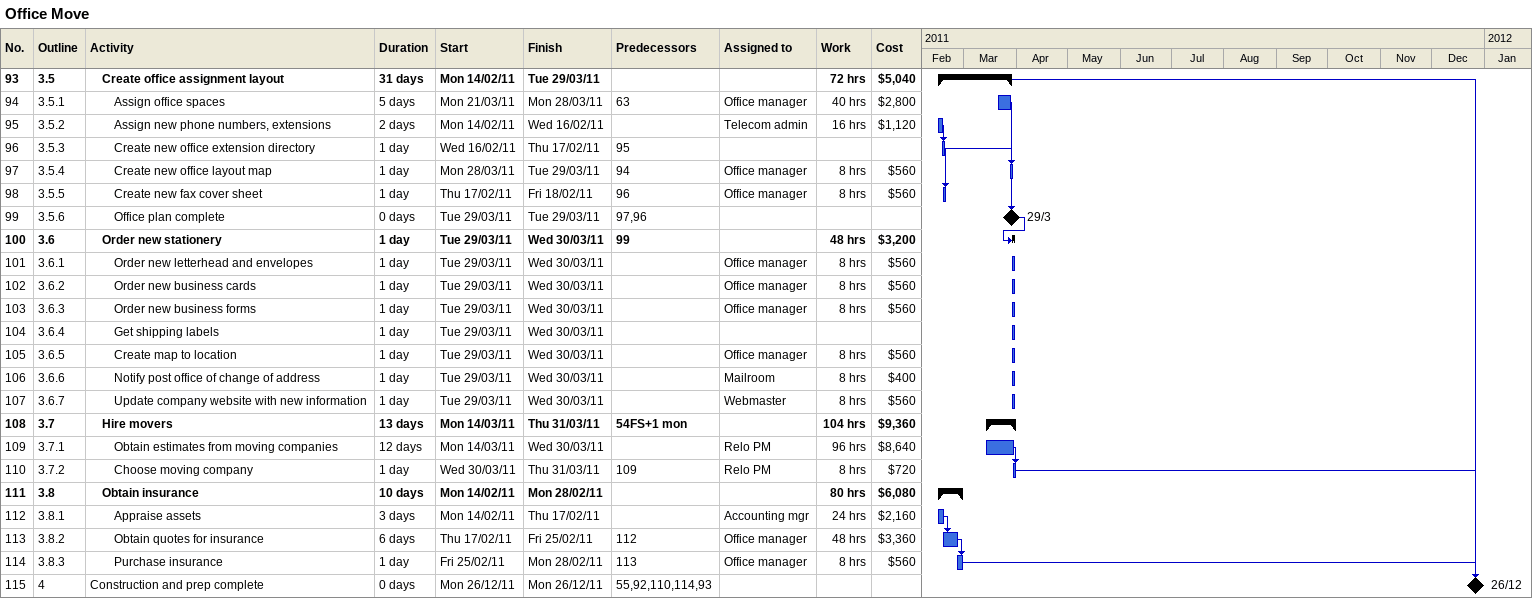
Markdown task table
Office Move

| ID | WBS | Task | Duration | Start | Finish | Predecessors | Resources | Work (h) | Cost ($) |
|---|---|---|---|---|---|---|---|---|---|
| 93 | 3.5 | **Create office assignment layout** | 31d | 2011-02-14 | 2011-03-29 |  |  | 72 | 5040 |
| 94 | 3.5.1 | Assign office spaces | 5d | 2011-03-21 | 2011-03-28 | 63 | Office manager | 40 | 2800 |
| 95 | 3.5.2 | Assign new phone numbers, extensions | 2d | 2011-02-14 | 2011-02-16 |  | Telecom admin | 16 | 1120 |
| 96 | 3.5.3 | Create new office extension directory | 1d | 2011-02-16 | 2011-02-17 | 95 |  |  |  |
| 97 | 3.5.4 | Create new office layout map | 1d | 2011-03-28 | 2011-03-29 | 94 | Office manager | 8 | 560 |
| 98 | 3.5.5 | Create new fax cover sheet | 1d | 2011-02-17 | 2011-02-18 | 96 | Office manager | 8 | 560 |
| 99 | 3.5.6 | Office plan complete | 0d | 2011-03-29 | 2011-03-29 | 97, 96 |  |  |  |
| 100 | 3.6 | **Order new stationery** | 1d | 2011-03-29 | 2011-03-30 | 99 |  | 48 | 3200 |
| 101 | 3.6.1 | Order new letterhead and envelopes | 1d | 2011-03-29 | 2011-03-30 |  | Office manager | 8 | 560 |
| 102 | 3.6.2 | Order new business cards | 1d | 2011-03-29 | 2011-03-30 |  | Office manager | 8 | 560 |
| 103 | 3.6.3 | Order new business forms | 1d | 2011-03-29 | 2011-03-30 |  | Office manager | 8 | 560 |
| 104 | 3.6.4 | Get shipping labels | 1d | 2011-03-29 | 2011-03-30 |  |  |  |  |
| 105 | 3.6.5 | Create map to location | 1d | 2011-03-29 | 2011-03-30 |  | Office manager | 8 | 560 |
| 106 | 3.6.6 | Notify post office of change of address | 1d | 2011-03-29 | 2011-03-30 |  | Mailroom | 8 | 400 |
| 107 | 3.6.7 | Update company website with new information | 1d | 2011-03-29 | 2011-03-30 |  | Webmaster | 8 | 560 |
| 108 | 3.7 | **Hire movers** | 13d | 2011-03-14 | 2011-03-31 | 54FS+1mo |  | 104 | 9360 |
| 109 | 3.7.1 | Obtain estimates from moving companies | 12d | 2011-03-14 | 2011-03-30 |  | Relo PM | 96 | 8640 |
| 110 | 3.7.2 | Choose moving company | 1d | 2011-03-30 | 2011-03-31 | 109 | Relo PM | 8 | 720 |
| 111 | 3.8 | **Obtain insurance** | 10d | 2011-02-14 | 2011-02-28 |  |  | 80 | 6080 |
| 112 | 3.8.1 | Appraise assets | 3d | 2011-02-14 | 2011-02-17 |  | Accounting mgr | 24 | 2160 |
| 113 | 3.8.2 | Obtain quotes for insurance | 6d | 2011-02-17 | 2011-02-25 | 112 | Office manager | 48 | 3360 |
| 114 | 3.8.3 | Purchase insurance | 1d | 2011-02-25 | 2011-02-28 | 113 | Office manager | 8 | 560 |
| 115 | 4 | Construction and prep complete | 0d | 2011-12-26 | 2011-12-26 | 55, 92, 110, 114, 93 |  |  |  |
